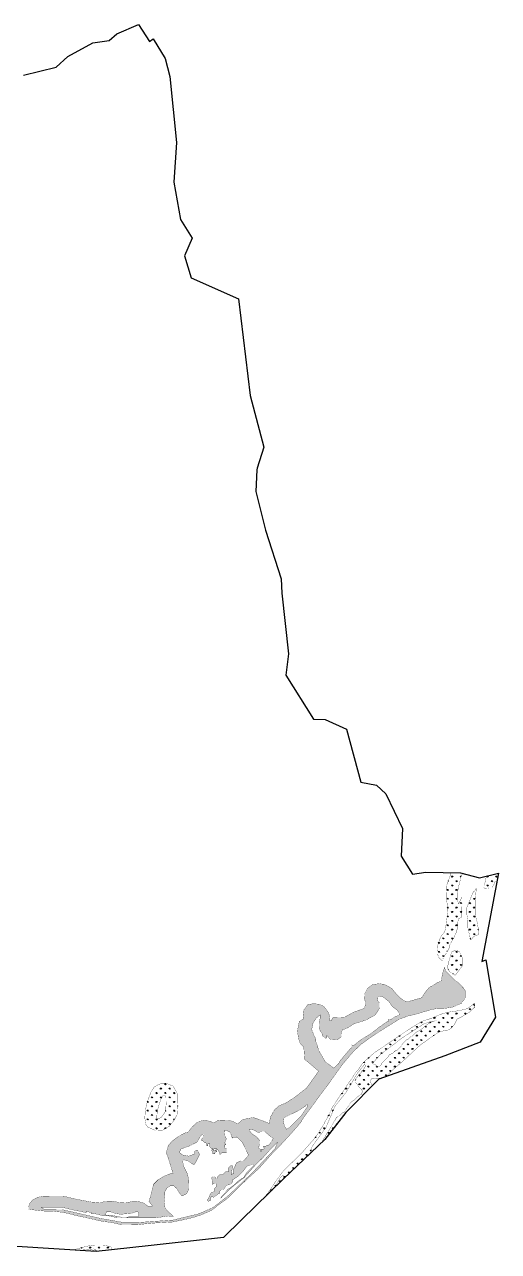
# Model space of a CAD drawing. Header units: metres. Extents: x 328606 to 333715, y 1800923 to 1805912.
# Drawn here: x 331786 to 333715, y 1800923 to 1805912 of the extents above; entities that cross this region are included whole.
import ezdxf

# ---------------------------------------------------------------- set-up
doc = ezdxf.new("R2010")
doc.units = ezdxf.units.M
doc.layers.add('MANGROOVES BUFFER ZONE', color=120, linetype='Continuous')

msp = doc.modelspace()

# ---------------------------------------------------------------- hatches: boundary and pattern name
at = {"layer": 'MANGROOVES BUFFER ZONE'}
h = msp.add_hatch(dxfattribs=at)
h.set_pattern_fill('GRASS', color=256)
h.paths.add_polyline_path([(333560.9, 1802462.8), (333522.4, 1802463.5), (333504, 1802410.7), (333501.6, 1802366.3), (333506.2, 1802336), (333508.1, 1802302.4), (333503, 1802258.8), (333496.3, 1802223.2), (333479.9, 1802203.1), (333467, 1802166), (333465.8, 1802148.1), (333466.2, 1802132.4), (333473.8, 1802115.7), (333485.7, 1802104.7), (333487.8, 1802108.8), (333487.8, 1802112.8), (333491.9, 1802116.8), (333491.9, 1802120.9), (333504.2, 1802136.9), (333504.2, 1802141), (333508.3, 1802145), (333516.5, 1802161.1), (333516.5, 1802165.1), (333516.6, 1802169.2), (333520.7, 1802177.2), (333528.8, 1802189.3), (333528.9, 1802193.3), (333533, 1802197.3), (333541.2, 1802217.5), (333545.3, 1802221.5), (333545.3, 1802225.5), (333545.3, 1802229.6), (333549.4, 1802237.6), (333549.6, 1802261.9), (333551.8, 1802276), (333565.9, 1802282.1), (333566.3, 1802326.4), (333566.5, 1802354.7), (333566.6, 1802364.1), (333552.5, 1802336.7), (333546.3, 1802358.9), (333546.5, 1802375), (333546.5, 1802379.1), (333550.7, 1802395.2), (333550.7, 1802399.3), (333559, 1802431.5), (333563.2, 1802451.7), (333567.3, 1802455.7), (333567.3, 1802459.8), (333568.2, 1802460.9)])
h = msp.add_hatch(dxfattribs=at)
h.set_pattern_fill('GRASS', color=256)
h.paths.add_polyline_path([(333714.9, 1802461.5), (333669.2, 1802450.3), (333668.3, 1802446.8), (333664.2, 1802442.8), (333660, 1802422.7), (333655.9, 1802410.6), (333655.8, 1802402.5), (333659.8, 1802398.4), (333663.8, 1802398.4), (333667.9, 1802398.3), (333671.9, 1802398.3), (333676, 1802398.3), (333676, 1802402.3), (333680, 1802402.3), (333684.1, 1802402.3), (333688.1, 1802402.2), (333700.4, 1802422.3), (333700.4, 1802426.4), (333708, 1802424.4)])
h = msp.add_hatch(dxfattribs=at)
h.set_pattern_fill('GRASS', color=256)
h.paths.add_polyline_path([(333619.8, 1802342.8), (333624.7, 1802399.8), (333619.3, 1802390.6), (333615.3, 1802386.6), (333611.2, 1802382.6), (333594.7, 1802342.3), (333586.5, 1802322.2), (333586.4, 1802310.1), (333586.2, 1802293.9), (333590.1, 1802269.6), (333589.9, 1802241.3), (333601.6, 1802188.7), (333615, 1802203.9), (333635.5, 1802212.3), (333629.5, 1802258.2), (333619.8, 1802292)])
h = msp.add_hatch(dxfattribs=at)
h.set_pattern_fill('GRASS', color=256)
h.paths.add_polyline_path([(333568.7, 1802116.2), (333564.7, 1802124.3), (333560.7, 1802132.4), (333556.7, 1802140.6), (333544.7, 1802148.7), (333540.6, 1802148.8), (333532.5, 1802144.8), (333524.4, 1802140.8), (333520.3, 1802128.7), (333516.1, 1802112.6), (333512, 1802100.5), (333511.9, 1802092.4), (333507.8, 1802084.4), (333507.8, 1802076.3), (333511.7, 1802068.2), (333515.7, 1802060), (333531.8, 1802051.8), (333538.2, 1802045.3), (333568.7, 1802084.7), (333568.5, 1802087.9)])
h = msp.add_hatch(dxfattribs=at)
h.set_pattern_fill('GRASS', color=256)
h.paths.add_polyline_path([(332863.9, 1801394.3), (332892.4, 1801426.4), (332912.8, 1801450.5), (332912.9, 1801454.5), (332998.6, 1801571), (333023.1, 1801603.2), (333031.3, 1801615.2), (333080.3, 1801683.6), (333121.1, 1801731.7), (333153.7, 1801763.8), (333198.4, 1801795.8), (333235, 1801819.8), (333279.7, 1801847.7), (333312.1, 1801867.6), (333344.6, 1801879.5), (333376.9, 1801887.3), (333417.5, 1801899.2), (333445.8, 1801907), (333466, 1801910.9), (333470.1, 1801910.9), (333478.2, 1801910.8), (333490.3, 1801910.7), (333518.6, 1801914.5), (333534.8, 1801918.4), (333551, 1801926.4), (333563.2, 1801930.3), (333567.3, 1801938.4), (333575.4, 1801946.4), (333579.5, 1801954.5), (333579.6, 1801966.6), (333579.7, 1801978.7), (333579.8, 1801982.7), (333571.8, 1801994.9), (333567.8, 1801999), (333547.7, 1802019.4), (333539.7, 1802023.5), (333519.6, 1802043.8), (333499.6, 1802064.2), (333495, 1802078.2), (333487.1, 1802051.4), (333480.8, 1802020.4), (333469.1, 1802018), (333451.6, 1802006.4), (333433.5, 1801996.5), (333422.2, 1801984), (333410.3, 1801967.5), (333403, 1801954.7), (333346.5, 1801938.5), (333331.3, 1801941.8), (333314.8, 1801954.5), (333300.4, 1801968.3), (333279.7, 1801993.1), (333251.9, 1802008.8), (333230.4, 1802011.8), (333202, 1802008.4), (333180.8, 1801991.3), (333170.7, 1801971.1), (333169.6, 1801947.9), (333175.2, 1801934.5), (333169.6, 1801911.8), (333125.8, 1801896), (333102.3, 1801883.1), (333086.4, 1801874.5), (333062.2, 1801874.9), (333041.4, 1801873.8), (333033.7, 1801861), (333026.6, 1801860.4), (333028.3, 1801879.2), (333022.5, 1801894.3), (333013.1, 1801908.7), (333002, 1801920.8), (332983, 1801928.6), (332960.8, 1801930.2), (332939.2, 1801926.6), (332922.3, 1801904.4), (332919.3, 1801878.6), (332922, 1801869.2), (332904.2, 1801857.6), (332896.7, 1801819.8), (332901.3, 1801788), (332907.6, 1801768.1), (332922.4, 1801754.4), (332924.2, 1801731.3), (332925.9, 1801703.5), (332941.6, 1801691.5), (332983.1, 1801656), (332934.6, 1801588.1), (332885.3, 1801549.7), (332849.3, 1801526.5), (332821.3, 1801515.1), (332802.6, 1801497.8), (332786.6, 1801468.7), (332782.5, 1801443.1), (332753.3, 1801455.2), (332716.9, 1801467.4), (332692.2, 1801463.3), (332672.6, 1801458.3), (332653.4, 1801440.8), (332638, 1801449.9), (332616.3, 1801457.4), (332591.6, 1801457), (332571.4, 1801455.2), (332557.2, 1801445.2), (332543.9, 1801450.9), (332523.1, 1801456.4), (332500.6, 1801452.9), (332485.6, 1801445.8), (332467.9, 1801428.5), (332452.3, 1801408.6), (332442.9, 1801406.5), (332412.3, 1801390.6), (332387.1, 1801372), (332371.8, 1801354.3), (332362.6, 1801325.7), (332370.5, 1801304.2), (332390.8, 1801239.9), (332383.3, 1801240), (332356.7, 1801230.7), (332329.8, 1801214.5), (332311, 1801195.7), (332300.5, 1801152.5), (332292.5, 1801125.9), (332307.1, 1801108.1), (332303.8, 1801105.1), (332290, 1801105.9), (332271.8, 1801119.3), (332247.6, 1801126.5), (332224.7, 1801125.5), (332197.3, 1801121), (332170, 1801122.6), (332143, 1801127), (332115.4, 1801126.7), (332093.9, 1801121), (332056.1, 1801124.1), (331996, 1801135.4), (331943.1, 1801148.1), (331903.5, 1801148.4), (331862.2, 1801147.6), (331838.8, 1801143), (331819.3, 1801131.8), (331808.1, 1801119.6), (331803.3, 1801106.9), (331802.9, 1801094.4), (331827, 1801091.2), (331867.4, 1801086.9), (331871.4, 1801086.8), (331899.7, 1801086.6), (331936, 1801082.3), (331960.3, 1801078.1), (331992.5, 1801069.7), (332049, 1801057.2), (332105.5, 1801044.6), (332141.8, 1801040.3), (332178.1, 1801031.9), (332210.4, 1801031.6), (332234.7, 1801031.4), (332246.8, 1801031.3), (332279.2, 1801035.1), (332323.6, 1801038.8), (332388.3, 1801042.4), (332445, 1801054), (332477.4, 1801061.9), (332485.5, 1801065.8), (332501.7, 1801069.8), (332546.3, 1801089.6), (332558.5, 1801097.6), (332562.5, 1801101.6), (332582.9, 1801117.6), (332595.1, 1801125.6), (332615.4, 1801141.6), (332656.1, 1801181.7), (332688.7, 1801213.8), (332741.6, 1801261.9), (332798.7, 1801326.1), (332823.1, 1801350.1)])
h.paths.add_polyline_path([(332708.9, 1801403.8), (332702.6, 1801413.3), (332701.8, 1801420.8), (332706.5, 1801419.8), (332722.6, 1801415.6), (332734.7, 1801407.4), (332742.8, 1801407.4), (332750.9, 1801411.3), (332754.9, 1801411.3), (332759, 1801411.3), (332763, 1801411.2), (332791.1, 1801386.8), (332795.1, 1801386.7), (332795.1, 1801382.7), (332799.4, 1801382.7), (332791.4, 1801370.6), (332791, 1801370.6), (332789.4, 1801367.4), (332784.8, 1801360.5), (332782.8, 1801358.5), (332778.7, 1801354.5), (332774.7, 1801354.6), (332766.6, 1801350.6), (332762.5, 1801350.6), (332758.5, 1801350.6), (332758.5, 1801346.6), (332762.5, 1801342.5), (332758.4, 1801338.5), (332754.3, 1801338.6), (332750.3, 1801338.6), (332750.3, 1801334.5), (332750.2, 1801330.5), (332746.2, 1801330.5), (332746.2, 1801334.6), (332746.3, 1801338.6), (332738.4, 1801343.9), (332743.2, 1801359.6), (332742.8, 1801375.4), (332730.1, 1801388.5)], flags=16)
h.paths.add_polyline_path([(332681.5, 1801348.2), (332697.6, 1801314.9), (332686.9, 1801300.2), (332685.3, 1801298.7), (332681.3, 1801294.7), (332677.2, 1801290.7), (332673.1, 1801290.7), (332669.1, 1801290.7), (332665.1, 1801290.8), (332657, 1801286.8), (332648.8, 1801282.8), (332644.7, 1801274.7), (332640.6, 1801262.7), (332636.5, 1801258.6), (332636.4, 1801242.5), (332636.4, 1801238.4), (332632.3, 1801238.5), (332628.3, 1801234.5), (332628.3, 1801238.5), (332628.3, 1801246.6), (332632.5, 1801262.7), (332632.5, 1801266.8), (332632.6, 1801270.8), (332628.5, 1801270.8), (332624.5, 1801270.9), (332620.4, 1801266.9), (332616.4, 1801262.8), (332616.3, 1801258.8), (332616.3, 1801254.8), (332616.2, 1801246.7), (332612.2, 1801246.7), (332608.1, 1801246.7), (332604.1, 1801246.8), (332600, 1801242.8), (332596, 1801238.8), (332591.9, 1801234.7), (332583.8, 1801234.8), (332579.8, 1801234.8), (332575.7, 1801230.8), (332571.6, 1801226.8), (332571.6, 1801222.8), (332567.5, 1801218.8), (332563.5, 1801218.8), (332563.5, 1801222.8), (332559.5, 1801226.9), (332555.5, 1801227), (332551.4, 1801227), (332547.3, 1801223), (332547.3, 1801218.9), (332551.3, 1801210.8), (332551.2, 1801202.7), (332551.2, 1801198.7), (332551.2, 1801194.7), (332555.2, 1801198.7), (332559.3, 1801198.6), (332563.3, 1801198.6), (332567.4, 1801198.6), (332567.3, 1801194.5), (332567.3, 1801186.4), (332563.2, 1801182.4), (332559.1, 1801178.4), (332559.1, 1801174.4), (332559, 1801166.3), (332546.9, 1801162.4), (332542.8, 1801158.3), (332534.6, 1801138.2), (332530.5, 1801134.2), (332530.4, 1801130.2), (332534.5, 1801126.1), (332538.5, 1801130.1), (332542.6, 1801130.1), (332542.6, 1801138.1), (332546.7, 1801146.2), (332550.8, 1801146.2), (332554.8, 1801142.1), (332558.9, 1801146.1), (332567, 1801150.1), (332571, 1801154.1), (332575.1, 1801158.1), (332579.2, 1801158.1), (332579.2, 1801166.1), (332583.3, 1801170.2), (332587.4, 1801174.2), (332595.4, 1801174.1), (332599.5, 1801178.1), (332603.6, 1801186.2), (332607.7, 1801190.2), (332615.8, 1801194.1), (332619.9, 1801194.1), (332628, 1801198.1), (332632.1, 1801206.1), (332632.1, 1801214.2), (332640.2, 1801218.2), (332644.3, 1801222.2), (332652.4, 1801226.2), (332660.6, 1801234.2), (332664.7, 1801238.2), (332676.9, 1801250.2), (332685, 1801262.3), (332693.2, 1801270.3), (332705.3, 1801274.3), (332709.4, 1801274.2), (332716.1, 1801277.5), (332718.9, 1801271.6), (332713.4, 1801266.1), (332701.1, 1801254.1), (332693, 1801246.1), (332688.9, 1801242.1), (332684.8, 1801234), (332676.6, 1801222), (332668.5, 1801218), (332652.3, 1801206), (332640.1, 1801194), (332623.8, 1801182), (332611.6, 1801174), (332603.4, 1801161.9), (332591.2, 1801149.9), (332583.8, 1801139), (332600.8, 1801155.3), (332630.2, 1801183.7), (332670.5, 1801215.9), (332672.6, 1801217.9), (332680.7, 1801221.9), (332684.8, 1801230), (332688.9, 1801234), (332692.9, 1801238), (332725.6, 1801274.1), (332758.1, 1801306.2), (332786.7, 1801338.3), (332798.9, 1801350.3), (332803, 1801354.3), (332815.2, 1801366.4), (332806.8, 1801342.1), (332710.2, 1801240), (332677.6, 1801208.8), (332616.7, 1801150.9), (332553.8, 1801101.7), (332494.6, 1801075.8), (332389.9, 1801050.5), (332251.8, 1801040.9), (332187.6, 1801040.9), (332093.7, 1801057.6), (331998.3, 1801079.7), (331939.9, 1801092.6), (331866.1, 1801093.4), (331854, 1801103.2), (331920, 1801102.6), (331940.2, 1801102.5), (331972.5, 1801094.1), (332033, 1801081.5), (332037.1, 1801081.5), (332037.1, 1801085.8), (332057.3, 1801081), (332057.2, 1801077.3), (332069.4, 1801077.2), (332085.5, 1801073), (332101.6, 1801068.9), (332121.8, 1801068.7), (332142, 1801064.5), (332162.2, 1801060.3), (332186.4, 1801060.1), (332190.4, 1801060.1), (332170.3, 1801064.3), (332146.1, 1801068.5), (332129.9, 1801068.6), (332113.6, 1801072), (332120.5, 1801084.3), (332137.8, 1801083.5), (332157.6, 1801077.1), (332176.1, 1801073.8), (332222, 1801078), (332245.2, 1801085.9), (332247.2, 1801083.9), (332251.2, 1801079.8), (332251.2, 1801075.8), (332251.2, 1801071.7), (332251.1, 1801067.7), (332247.1, 1801063.7), (332243, 1801063.7), (332239, 1801063.7), (332214.7, 1801063.9), (332190.4, 1801060.1), (332198.5, 1801060), (332222.8, 1801059.8), (332251.1, 1801059.6), (332267.2, 1801059.5), (332287.4, 1801059.3), (332315.7, 1801059.1), (332344, 1801062.9), (332368.3, 1801066.8), (332391.3, 1801066.6), (332370.7, 1801084.7), (332358.4, 1801098.7), (332354.2, 1801127.4), (332357.1, 1801154), (332357.1, 1801165.4), (332367.3, 1801182.7), (332379.1, 1801189.5), (332394.3, 1801189.5), (332406.2, 1801178), (332413.8, 1801164.5), (332422.6, 1801153.1), (332427.3, 1801148.5), (332446.7, 1801158.2), (332455.6, 1801178.5), (332455.2, 1801208.5), (332449.3, 1801238), (332435.7, 1801265), (332428.1, 1801292.1), (332434.6, 1801295.5), (332450.3, 1801291.3), (332467.7, 1801279.9), (332475.8, 1801275.6), (332483, 1801285.8), (332491, 1801302.3), (332498.6, 1801317.1), (332489.7, 1801335.4), (332479.6, 1801331.1), (332479.6, 1801319.7), (332454.6, 1801310.4), (332430.4, 1801315), (332416, 1801325.6), (332422.8, 1801339.6), (332459.7, 1801352.7), (332487.2, 1801366.7), (332502, 1801391.7), (332510.9, 1801400.2), (332516.4, 1801400.4), (332516.4, 1801397), (332512.3, 1801393), (332512.3, 1801384.9), (332508.2, 1801380.9), (332508.1, 1801372.8), (332512.2, 1801372.8), (332516.2, 1801368.7), (332520.2, 1801364.6), (332524.2, 1801364.6), (332528.2, 1801360.5), (332528.2, 1801356.5), (332528.2, 1801352.5), (332532.2, 1801352.4), (332532.2, 1801356.5), (332532.3, 1801360.5), (332536.3, 1801360.5), (332540.3, 1801360.4), (332540.3, 1801352.4), (332540.2, 1801348.3), (332548.3, 1801340.2), (332552.3, 1801340.1), (332552.3, 1801336.1), (332548.2, 1801336.1), (332548.2, 1801332.1), (332552.2, 1801328), (332552.2, 1801324), (332552.1, 1801319.9), (332556.2, 1801319.9), (332560.2, 1801319.9), (332560.3, 1801323.9), (332564.3, 1801327.9), (332568.4, 1801327.9), (332568.4, 1801331.9), (332564.4, 1801336), (332564.4, 1801332), (332560.3, 1801332), (332556.3, 1801332), (332556.3, 1801340.1), (332560.4, 1801340.1), (332564.4, 1801340), (332568.5, 1801340), (332568.4, 1801336), (332572.5, 1801335.9), (332576.5, 1801331.9), (332580.4, 1801319.7), (332580.4, 1801315.7), (332584.5, 1801319.7), (332588.5, 1801323.7), (332592.6, 1801323.7), (332600.7, 1801323.6), (332608.8, 1801323.5), (332608.8, 1801327.6), (332608.8, 1801335.7), (332608.9, 1801339.7), (332604.8, 1801339.7), (332600.8, 1801343.8), (332600.9, 1801351.9), (332600.9, 1801355.9), (332605, 1801355.9), (332605, 1801359.9), (332601, 1801364), (332607.5, 1801381.4), (332600, 1801397.1), (332601.4, 1801416.5), (332609.5, 1801416.5), (332613.5, 1801412.4), (332621.5, 1801408.3), (332625.5, 1801400.2), (332629.5, 1801396.1), (332629.5, 1801392.1), (332629.5, 1801388), (332633.5, 1801384), (332633.5, 1801388), (332637.5, 1801388), (332641.6, 1801387.9), (332645.6, 1801387.9), (332649.7, 1801387.9), (332649.7, 1801389.9), (332672.7, 1801365.8)], flags=16)
h.paths.add_polyline_path([(332844.3, 1801431.6), (332839.8, 1801450.2), (332842.5, 1801466.6), (332860.3, 1801475.7), (332898.1, 1801494), (332930.4, 1801514.4), (332934.6, 1801522.1), (332937.6, 1801519), (332937.6, 1801514.9), (332937.6, 1801510.9), (332925.3, 1801494.8), (332913, 1801474.7), (332900.8, 1801462.7), (332876.4, 1801438.6), (332864.1, 1801426.6), (332856, 1801422.6), (332852.8, 1801419.5)], flags=16)
h.paths.add_polyline_path([(333010.2, 1801694), (332983.6, 1801740.2), (332978.2, 1801757.1), (332979.9, 1801757.1), (332974.8, 1801767.4), (332972, 1801776.3), (332972, 1801785.5), (332968.1, 1801793.6), (332965.7, 1801795.9), (332961.6, 1801808.8), (332954.8, 1801825.2), (332959.8, 1801849.9), (332973.1, 1801871.4), (332989, 1801884.8), (332989, 1801882.3), (332988.9, 1801870.2), (332984.7, 1801850), (332984.6, 1801846), (332984.6, 1801837.9), (332988.5, 1801821.7), (332996.5, 1801809.5), (333000.4, 1801797.4), (333008.5, 1801793.3), (333012.5, 1801789.2), (333016.6, 1801793.2), (333016.6, 1801797.2), (333016.6, 1801801.3), (333029.4, 1801786), (333059.1, 1801783.7), (333075.6, 1801796), (333075.1, 1801811.1), (333079.7, 1801823.5), (333096.6, 1801829.4), (333128.2, 1801849.1), (333177.2, 1801864.2), (333213.9, 1801885.3), (333230.3, 1801910.5), (333229.9, 1801933.8), (333222.5, 1801944.3), (333225.3, 1801960.3), (333241.3, 1801960.8), (333268.5, 1801939.6), (333276.2, 1801928.6), (333284, 1801917.6), (333302.6, 1801904.5), (333309.9, 1801894), (333310.7, 1801884.7), (333308.2, 1801883.8), (333292, 1801875.9), (333279.8, 1801867.9), (333275.8, 1801867.9), (333271.7, 1801868), (333267.7, 1801868), (333267.7, 1801864), (333267.6, 1801859.9), (333259.5, 1801855.9), (333231.1, 1801836), (333194.5, 1801808), (333162, 1801788), (333149.8, 1801780), (333125.4, 1801760), (333121.4, 1801760), (333117.4, 1801764.1), (333117.3, 1801760.1), (333117.3, 1801756), (333117.3, 1801752), (333109.1, 1801744), (333068.3, 1801695.8), (333069.4, 1801694.7), (333064.2, 1801685.4), (333064.2, 1801687.7), (333044.9, 1801668.7)], flags=16)
h = msp.add_hatch(dxfattribs=at)
h.set_pattern_fill('GRASS', color=256)
h.paths.add_polyline_path([(333280.2, 1801657.7), (333327, 1801697.8), (333396.2, 1801761.9), (333432.7, 1801787.9), (333472.5, 1801815.2), (333497.7, 1801821.7), (333506.8, 1801821.7), (333519.5, 1801828.4), (333535.6, 1801845.5), (333546.6, 1801867.8), (333566.8, 1801877.8), (333599.3, 1801897.7), (333619.3, 1801917.5), (333617.4, 1801932.7), (333599.4, 1801917.9), (333587.3, 1801909.9), (333571.1, 1801906), (333554.9, 1801902.1), (333526.6, 1801898.3), (333502.3, 1801894.4), (333478, 1801886.6), (333441.5, 1801870.7), (333405, 1801858.8), (333364.4, 1801834.9), (333327.9, 1801810.9), (333275, 1801775), (333210, 1801731), (333173.4, 1801699), (333161.2, 1801687), (333144.8, 1801662.8), (333136.7, 1801654.8), (333128.5, 1801642.8), (333116.2, 1801622.7), (333104, 1801606.6), (333083.5, 1801574.4), (333075.4, 1801562.4), (333071.3, 1801558.3), (333034.5, 1801502), (333034.4, 1801498), (333018, 1801465.8), (333005.7, 1801445.7), (333005.7, 1801441.7), (332968.9, 1801385.4), (332944.4, 1801357.3), (332915.9, 1801325.2), (332858.9, 1801269), (332838.5, 1801249), (332826.3, 1801232.9), (332818.1, 1801220.8), (332814, 1801216.8), (332785.4, 1801172.6), (332763.9, 1801143.3), (332840.7, 1801218.1), (332949.9, 1801321.6), (332949, 1801322), (332957.2, 1801350.8), (333012.7, 1801426.8), (333049.4, 1801512.9), (333093.8, 1801568.8), (333140.7, 1801647.8), (333169.9, 1801683.6), (333175.3, 1801677.9), (333165, 1801662.7), (333156.9, 1801654.7), (333156.9, 1801650.6), (333148.7, 1801642.6), (333132.4, 1801622.5), (333132.4, 1801618.5), (333132.3, 1801614.4), (333132.3, 1801610.4), (333136.3, 1801606.3), (333140.3, 1801602.3), (333144.3, 1801594.1), (333148.3, 1801590.1), (333160.3, 1801577.8), (333160.3, 1801573.8), (333160.3, 1801569.8), (333156.2, 1801561.7), (333144, 1801553.7), (333135.8, 1801545.7), (333127.7, 1801537.7), (333119.6, 1801533.7), (333115.5, 1801529.7), (333111.4, 1801525.7), (333107.3, 1801517.6), (333095.1, 1801501.6), (333091, 1801493.5), (333086.9, 1801489.5), (333078.8, 1801485.5), (333074.7, 1801481.5), (333070.6, 1801477.5), (333066.6, 1801473.5), (333062.5, 1801473.5), (333054.4, 1801465.5), (333050.3, 1801457.5), (333042.1, 1801445.4), (333033.9, 1801429.3), (333013.4, 1801397.1), (333009.3, 1801389.1), (333001.2, 1801377), (332997, 1801369), (332997, 1801366.3), (333008.9, 1801377.5), (333093.3, 1801488.1), (333201.6, 1801596.3), (333192.9, 1801614), (333199.1, 1801628.1), (333221.3, 1801625.9), (333249.1, 1801630.5), (333257.5, 1801633.5)])
h.paths.add_polyline_path([(333225.8, 1801674.3), (333217.7, 1801678.4), (333213.7, 1801682.5), (333201.6, 1801686.6), (333205.7, 1801690.7), (333204.6, 1801690.7), (333235, 1801724.1), (333323.3, 1801791.3), (333413.6, 1801849.9), (333454.2, 1801860), (333437.3, 1801854.5), (333400.7, 1801826.5), (333380.4, 1801814.6), (333372.3, 1801806.6), (333368.2, 1801802.5), (333364.1, 1801798.5), (333356, 1801794.6), (333351.9, 1801790.5), (333347.9, 1801786.5), (333343.8, 1801786.6), (333339.8, 1801782.6), (333331.6, 1801774.5), (333323.5, 1801766.5), (333319.4, 1801758.5), (333315.3, 1801754.5), (333303.1, 1801742.4), (333299, 1801738.4), (333295, 1801738.5), (333290.9, 1801734.4), (333286.8, 1801730.4), (333278.7, 1801726.5), (333270.6, 1801722.5), (333266.5, 1801714.4), (333262.4, 1801710.4), (333254.3, 1801702.4), (333238, 1801686.4), (333237.9, 1801682.3), (333229.8, 1801674.3)], flags=16)
h = msp.add_hatch(dxfattribs=at)
h.set_pattern_fill('GRASS', color=256)
h.paths.add_polyline_path([(332408.4, 1801481.8), (332410.6, 1801519.8), (332410.2, 1801558.8), (332401.2, 1801578), (332390, 1801595.5), (332360.4, 1801607.6), (332346.1, 1801607.1), (332326.4, 1801599.1), (332313.8, 1801591), (332300.8, 1801571.8), (332284.7, 1801527), (332277.5, 1801493.9), (332275.7, 1801464.3), (332279.8, 1801439.7), (332288.7, 1801428), (332317.9, 1801415.5), (332346.5, 1801414.6), (332376.1, 1801432.5), (332396.3, 1801458.9)])
h.paths.add_polyline_path([(332343.2, 1801469.2), (332333.7, 1801463.5), (332328.6, 1801463.6), (332324.7, 1801465.3), (332324.4, 1801466.8), (332325.7, 1801487.2), (332331.4, 1801513.6), (332344.4, 1801549.7), (332348.4, 1801555.7), (332348.8, 1801555.9), (332353.8, 1801558), (332357.5, 1801556.5), (332358.7, 1801554.6), (332361.8, 1801547.8), (332362.2, 1801521), (332360.6, 1801495.1), (332355.3, 1801485.1)], flags=16)
h = msp.add_hatch(dxfattribs=at)
h.set_pattern_fill('GRASS', color=256)
h.paths.add_polyline_path([(332077.5, 1800922.7), (332140.5, 1800929.6), (332140.9, 1800931.1), (332137, 1800943.3), (332104.7, 1800947.6), (332072.4, 1800947.8), (332064.3, 1800947.9), (332040, 1800944.1), (331995.5, 1800932.3), (331978.3, 1800929)])
h.paths.add_polyline_path([(332011, 1800926.9), (332051.5, 1800924.4), (332072.2, 1800927.6), (332078.3, 1800928.3), (332067.6, 1800933.1), (332014.2, 1800927.9)])

# ---------------------------------------------------------------- linework, layer by layer
at = {"color": 3}
msp.add_lwpolyline([(331782.4, 1805706.2), (331915.6, 1805739.1), (331963, 1805782.2), (332063.5, 1805838.5), (332131.1, 1805848), (332161.9, 1805874.1), (332249.8, 1805912.5), (332294.2, 1805843.4), (332310, 1805854.8), (332358.2, 1805774.7), (332377.8, 1805700.7), (332405.2, 1805432.4), (332393.8, 1805271.4), (332420.9, 1805120), (332468.9, 1805044.1), (332437.5, 1804971.2), (332464.5, 1804882.2), (332657, 1804797.4), (332703.8, 1804404.1), (332759.4, 1804193.6), (332733.3, 1804108.2), (332731.1, 1804101.1), (332727, 1804012.9), (332766.4, 1803855.8), (332830.4, 1803657.9), (332833.5, 1803600.1), (332860.2, 1803352.9), (332850.1, 1803267), (332962.4, 1803087.9), (333009.4, 1803086.1), (333096, 1803046.4), (333154.5, 1802831.2), (333218.1, 1802818.8), (333256.8, 1802784.4), (333324, 1802643.3), (333318.8, 1802530.2), (333365.7, 1802456.9), (333419.1, 1802465.3), (333560.9, 1802462.8), (333638.3, 1802442.7), (333714.9, 1802461.5), (333647.7, 1802101.5), (333663.9, 1802108.2), (333702.7, 1801875.7), (333640.8, 1801773.7), (333496.6, 1801718.3), (333228.6, 1801623.3), (333093.3, 1801488.1), (333008.9, 1801377.5), (332840.7, 1801218.1), (332669.3, 1801051.2), (332596.2, 1800979.1), (332289.8, 1800945.8), (332077.5, 1800922.7), (331408.6, 1800965.1)], dxfattribs=at)
at = {"layer": 'MANGROOVES BUFFER ZONE', "const_width": 1}
for points in [[(333522.4, 1802463.5), (333504, 1802410.7), (333501.6, 1802366.3), (333506.2, 1802336), (333508.1, 1802302.4), (333503, 1802258.8), (333496.3, 1802223.2), (333479.9, 1802203.1), (333467, 1802166), (333465.8, 1802148.1), (333466.2, 1802132.4), (333473.8, 1802115.7), (333485.7, 1802104.7), (333487.8, 1802108.8), (333487.8, 1802112.8), (333491.9, 1802116.8), (333491.9, 1802120.9), (333504.2, 1802136.9), (333504.2, 1802141), (333508.3, 1802145), (333516.5, 1802161.1), (333516.5, 1802165.1), (333516.6, 1802169.2), (333520.7, 1802177.2), (333528.8, 1802189.3), (333528.9, 1802193.3), (333533, 1802197.3), (333541.2, 1802217.5), (333545.3, 1802221.5), (333545.3, 1802225.5), (333545.3, 1802229.6), (333549.4, 1802237.6), (333549.6, 1802261.9), (333551.8, 1802276), (333565.9, 1802282.1), (333566.3, 1802326.4), (333566.5, 1802354.7), (333566.6, 1802364.1), (333552.5, 1802336.7), (333546.3, 1802358.9), (333546.5, 1802375), (333546.5, 1802379.1), (333550.7, 1802395.2), (333550.7, 1802399.3), (333559, 1802431.5), (333563.2, 1802451.7), (333567.3, 1802455.7), (333567.3, 1802459.8), (333568.2, 1802460.9)], [(333669.2, 1802450.3), (333668.3, 1802446.8), (333664.2, 1802442.8), (333660, 1802422.7), (333655.9, 1802410.6), (333655.8, 1802402.5), (333659.8, 1802398.4), (333663.8, 1802398.4), (333667.9, 1802398.3), (333671.9, 1802398.3), (333676, 1802398.3), (333676, 1802402.3), (333680, 1802402.3), (333684.1, 1802402.3), (333688.1, 1802402.2), (333700.4, 1802422.3), (333700.4, 1802426.4), (333708, 1802424.4)], [(333257.5, 1801633.5), (333280.2, 1801657.7), (333327, 1801697.8), (333396.2, 1801761.9), (333432.7, 1801787.9), (333472.5, 1801815.2), (333497.7, 1801821.7), (333506.8, 1801821.7), (333519.5, 1801828.4), (333535.6, 1801845.5), (333546.6, 1801867.8), (333566.8, 1801877.8), (333599.3, 1801897.7), (333619.3, 1801917.5), (333617.4, 1801932.7), (333599.4, 1801917.9), (333587.3, 1801909.9), (333571.1, 1801906), (333554.9, 1801902.1), (333526.6, 1801898.3), (333502.3, 1801894.4), (333478, 1801886.6), (333441.5, 1801870.7), (333405, 1801858.8), (333364.4, 1801834.9), (333327.9, 1801810.9), (333275, 1801775), (333210, 1801731), (333173.4, 1801699), (333161.2, 1801687), (333144.8, 1801662.8), (333136.7, 1801654.8), (333128.5, 1801642.8), (333116.2, 1801622.7), (333104, 1801606.6), (333083.5, 1801574.4), (333075.4, 1801562.4), (333071.3, 1801558.3), (333034.5, 1801502), (333034.4, 1801498), (333018, 1801465.8), (333005.7, 1801445.7), (333005.7, 1801441.7), (332968.9, 1801385.4), (332944.4, 1801357.3), (332915.9, 1801325.2), (332858.9, 1801269), (332838.5, 1801249), (332826.3, 1801232.9), (332818.1, 1801220.8), (332814, 1801216.8), (332785.4, 1801172.6), (332763.9, 1801143.3)], [(332949.9, 1801321.6), (332949, 1801322), (332957.2, 1801350.8), (333012.7, 1801426.8), (333049.4, 1801512.9), (333093.8, 1801568.8), (333140.7, 1801647.8), (333169.9, 1801683.6), (333175.3, 1801677.9), (333165, 1801662.7), (333156.9, 1801654.7), (333156.9, 1801650.6), (333148.7, 1801642.6), (333132.4, 1801622.5), (333132.4, 1801618.5), (333132.3, 1801614.4), (333132.3, 1801610.4), (333136.3, 1801606.3), (333140.3, 1801602.3), (333144.3, 1801594.1), (333148.3, 1801590.1), (333160.3, 1801577.8), (333160.3, 1801573.8), (333160.3, 1801569.8), (333156.2, 1801561.7), (333144, 1801553.7), (333135.8, 1801545.7), (333127.7, 1801537.7), (333119.6, 1801533.7), (333115.5, 1801529.7), (333111.4, 1801525.7), (333107.3, 1801517.6), (333095.1, 1801501.6), (333091, 1801493.5), (333086.9, 1801489.5), (333078.8, 1801485.5), (333074.7, 1801481.5), (333070.6, 1801477.5), (333066.6, 1801473.5), (333062.5, 1801473.5), (333054.4, 1801465.5), (333050.3, 1801457.5), (333042.1, 1801445.4), (333033.9, 1801429.3), (333013.4, 1801397.1), (333009.3, 1801389.1), (333001.2, 1801377), (332997, 1801369), (332997, 1801366.3)], [(333201.6, 1801596.3), (333192.9, 1801614), (333199.1, 1801628.1), (333221.3, 1801625.9), (333249.1, 1801630.5)], [(332802.3, 1801180.7), (332827.5, 1801223.6), (332836.9, 1801231.8), (332843.5, 1801227.7), (332845.3, 1801222.5)], [(332140.5, 1800929.6), (332140.9, 1800931.1), (332137, 1800943.3), (332104.7, 1800947.6), (332072.4, 1800947.8), (332064.3, 1800947.9), (332040, 1800944.1), (331995.5, 1800932.3), (331978.3, 1800929)], [(332011, 1800926.9), (332014.2, 1800927.9), (332067.6, 1800933.1), (332078.3, 1800928.3), (332072.2, 1800927.6), (332047.9, 1800923.8)]]:
    msp.add_lwpolyline(points, dxfattribs=at)
for points in [[(333619.8, 1802342.8), (333624.7, 1802399.8), (333619.3, 1802390.6), (333615.3, 1802386.6), (333611.2, 1802382.6), (333594.7, 1802342.3), (333586.5, 1802322.2), (333586.4, 1802310.1), (333586.2, 1802293.9), (333590.1, 1802269.6), (333589.9, 1802241.3), (333601.6, 1802188.7), (333615, 1802203.9), (333635.5, 1802212.3), (333629.5, 1802258.2), (333619.8, 1802292), (333619.8, 1802342.8)], [(333568.7, 1802116.2), (333564.7, 1802124.3), (333560.7, 1802132.4), (333556.7, 1802140.6), (333544.7, 1802148.7), (333540.6, 1802148.8), (333532.5, 1802144.8), (333524.4, 1802140.8), (333520.3, 1802128.7), (333516.1, 1802112.6), (333512, 1802100.5), (333511.9, 1802092.4), (333507.8, 1802084.4), (333507.8, 1802076.3), (333511.7, 1802068.2), (333515.7, 1802060), (333531.8, 1802051.8), (333538.2, 1802045.3), (333568.7, 1802084.7), (333568.5, 1802087.9), (333568.7, 1802116.2)], [(332863.9, 1801394.3), (332892.4, 1801426.4), (332912.8, 1801450.5), (332912.9, 1801454.5), (332998.6, 1801571), (333023.1, 1801603.2), (333031.3, 1801615.2), (333080.3, 1801683.6), (333121.1, 1801731.7), (333153.7, 1801763.8), (333198.4, 1801795.8), (333235, 1801819.8), (333279.7, 1801847.7), (333312.1, 1801867.6), (333344.6, 1801879.5), (333376.9, 1801887.3), (333417.5, 1801899.2), (333445.8, 1801907), (333466, 1801910.9), (333470.1, 1801910.9), (333478.2, 1801910.8), (333490.3, 1801910.7), (333518.6, 1801914.5), (333534.8, 1801918.4), (333551, 1801926.4), (333563.2, 1801930.3), (333567.3, 1801938.4), (333575.4, 1801946.4), (333579.5, 1801954.5), (333579.6, 1801966.6), (333579.7, 1801978.7), (333579.8, 1801982.7), (333571.8, 1801994.9), (333567.8, 1801999), (333547.7, 1802019.4), (333539.7, 1802023.5), (333519.6, 1802043.8), (333499.6, 1802064.2), (333495, 1802078.2), (333487.1, 1802051.4), (333480.8, 1802020.4), (333469.1, 1802018), (333451.6, 1802006.4), (333433.5, 1801996.5), (333422.2, 1801984), (333410.3, 1801967.5), (333403, 1801954.7), (333346.5, 1801938.5), (333331.3, 1801941.8), (333314.8, 1801954.5), (333300.4, 1801968.3), (333279.7, 1801993.1), (333251.9, 1802008.8), (333230.4, 1802011.8), (333202, 1802008.4), (333180.8, 1801991.3), (333170.7, 1801971.1), (333169.6, 1801947.9), (333175.2, 1801934.5), (333169.6, 1801911.8), (333125.8, 1801896), (333102.3, 1801883.1), (333086.4, 1801874.5), (333062.2, 1801874.9), (333041.4, 1801873.8), (333033.7, 1801861), (333026.6, 1801860.4), (333028.3, 1801879.2), (333022.5, 1801894.3), (333013.1, 1801908.7), (333002, 1801920.8), (332983, 1801928.6), (332960.8, 1801930.2), (332939.2, 1801926.6), (332922.3, 1801904.4), (332919.3, 1801878.6), (332922, 1801869.2), (332904.2, 1801857.6), (332896.7, 1801819.8), (332901.3, 1801788), (332907.6, 1801768.1), (332922.4, 1801754.4), (332924.2, 1801731.3), (332925.9, 1801703.5), (332941.6, 1801691.5), (332983.1, 1801656), (332934.6, 1801588.1), (332885.3, 1801549.7), (332849.3, 1801526.5), (332821.3, 1801515.1), (332802.6, 1801497.8), (332786.6, 1801468.7), (332782.5, 1801443.1), (332753.3, 1801455.2), (332716.9, 1801467.4), (332692.2, 1801463.3), (332672.6, 1801458.3), (332653.4, 1801440.8), (332638, 1801449.9), (332616.3, 1801457.4), (332591.6, 1801457), (332571.4, 1801455.2), (332557.2, 1801445.2), (332543.9, 1801450.9), (332523.1, 1801456.4), (332500.6, 1801452.9), (332485.6, 1801445.8), (332467.9, 1801428.5), (332452.3, 1801408.6), (332442.9, 1801406.5), (332412.3, 1801390.6), (332387.1, 1801372), (332371.8, 1801354.3), (332362.6, 1801325.7), (332370.5, 1801304.2), (332390.8, 1801239.9), (332383.3, 1801240), (332356.7, 1801230.7), (332329.8, 1801214.5), (332311, 1801195.7), (332300.5, 1801152.5), (332292.5, 1801125.9), (332307.1, 1801108.1), (332303.8, 1801105.1), (332290, 1801105.9), (332271.8, 1801119.3), (332247.6, 1801126.5), (332224.7, 1801125.5), (332197.3, 1801121), (332170, 1801122.6), (332143, 1801127), (332115.4, 1801126.7), (332093.9, 1801121), (332056.1, 1801124.1), (331996, 1801135.4), (331943.1, 1801148.1), (331903.5, 1801148.4), (331862.2, 1801147.6), (331838.8, 1801143), (331819.3, 1801131.8), (331808.1, 1801119.6), (331803.3, 1801106.9), (331802.9, 1801094.4), (331827, 1801091.2), (331867.4, 1801086.9), (331871.4, 1801086.8), (331899.7, 1801086.6), (331936, 1801082.3), (331960.3, 1801078.1), (331992.5, 1801069.7), (332049, 1801057.2), (332105.5, 1801044.6), (332141.8, 1801040.3), (332178.1, 1801031.9), (332210.4, 1801031.6), (332234.7, 1801031.4), (332246.8, 1801031.3), (332279.2, 1801035.1), (332323.6, 1801038.8), (332388.3, 1801042.4), (332445, 1801054), (332477.4, 1801061.9), (332485.5, 1801065.8), (332501.7, 1801069.8), (332546.3, 1801089.6), (332558.5, 1801097.6), (332562.5, 1801101.6), (332582.9, 1801117.6), (332595.1, 1801125.6), (332615.4, 1801141.6), (332656.1, 1801181.7), (332688.7, 1801213.8), (332741.6, 1801261.9), (332798.7, 1801326.1), (332823.1, 1801350.1), (332863.9, 1801394.3)], [(333010.2, 1801694), (332983.6, 1801740.2), (332978.2, 1801757.1), (332979.9, 1801757.1), (332974.8, 1801767.4), (332972, 1801776.3), (332972, 1801785.5), (332968.1, 1801793.6), (332965.7, 1801795.9), (332961.6, 1801808.8), (332954.8, 1801825.2), (332959.8, 1801849.9), (332973.1, 1801871.4), (332989, 1801884.8), (332989, 1801882.3), (332988.9, 1801870.2), (332984.7, 1801850), (332984.6, 1801846), (332984.6, 1801837.9), (332988.5, 1801821.7), (332996.5, 1801809.5), (333000.4, 1801797.4), (333008.5, 1801793.3), (333012.5, 1801789.2), (333016.6, 1801793.2), (333016.6, 1801797.2), (333016.6, 1801801.3), (333029.4, 1801786), (333059.1, 1801783.7), (333075.6, 1801796), (333075.1, 1801811.1), (333079.7, 1801823.5), (333096.6, 1801829.4), (333128.2, 1801849.1), (333177.2, 1801864.2), (333213.9, 1801885.3), (333230.3, 1801910.5), (333229.9, 1801933.8), (333222.5, 1801944.3), (333225.3, 1801960.3), (333241.3, 1801960.8), (333268.5, 1801939.6), (333276.2, 1801928.6), (333284, 1801917.6), (333302.6, 1801904.5), (333309.9, 1801894), (333310.7, 1801884.7), (333308.2, 1801883.8), (333292, 1801875.9), (333279.8, 1801867.9), (333275.8, 1801867.9), (333271.7, 1801868), (333267.7, 1801868), (333267.7, 1801864), (333267.6, 1801859.9), (333259.5, 1801855.9), (333231.1, 1801836), (333194.5, 1801808), (333162, 1801788), (333149.8, 1801780), (333125.4, 1801760), (333121.4, 1801760), (333117.4, 1801764.1), (333117.3, 1801760.1), (333117.3, 1801756), (333117.3, 1801752), (333109.1, 1801744), (333068.3, 1801695.8), (333069.4, 1801694.7), (333064.2, 1801685.4), (333064.2, 1801687.7), (333044.9, 1801668.7), (333010.2, 1801694)], [(333201.6, 1801686.6), (333205.7, 1801690.7), (333204.6, 1801690.7), (333235, 1801724.1), (333323.3, 1801791.3), (333413.6, 1801849.9), (333454.2, 1801860), (333437.3, 1801854.5), (333400.7, 1801826.5), (333380.4, 1801814.6), (333372.3, 1801806.6), (333368.2, 1801802.5), (333364.1, 1801798.5), (333356, 1801794.6), (333351.9, 1801790.5), (333347.9, 1801786.5), (333343.8, 1801786.6), (333339.8, 1801782.6), (333331.6, 1801774.5), (333323.5, 1801766.5), (333319.4, 1801758.5), (333315.3, 1801754.5), (333303.1, 1801742.4), (333299, 1801738.4), (333295, 1801738.5), (333290.9, 1801734.4), (333286.8, 1801730.4), (333278.7, 1801726.5), (333270.6, 1801722.5), (333266.5, 1801714.4), (333262.4, 1801710.4), (333254.3, 1801702.4), (333238, 1801686.4), (333237.9, 1801682.3), (333229.8, 1801674.3), (333225.8, 1801674.3), (333217.7, 1801678.4), (333213.7, 1801682.5), (333201.6, 1801686.6)], [(332408.4, 1801481.8), (332410.6, 1801519.8), (332410.2, 1801558.8), (332401.2, 1801578), (332390, 1801595.5), (332360.4, 1801607.6), (332346.1, 1801607.1), (332326.4, 1801599.1), (332313.8, 1801591), (332300.8, 1801571.8), (332284.7, 1801527), (332277.5, 1801493.9), (332275.7, 1801464.3), (332279.8, 1801439.7), (332288.7, 1801428), (332317.9, 1801415.5), (332346.5, 1801414.6), (332376.1, 1801432.5), (332396.3, 1801458.9), (332408.4, 1801481.8)], [(332343.2, 1801469.2), (332333.7, 1801463.5), (332328.6, 1801463.6), (332324.7, 1801465.3), (332324.4, 1801466.8), (332325.7, 1801487.2), (332331.4, 1801513.6), (332344.4, 1801549.7), (332348.4, 1801555.7), (332348.8, 1801555.9), (332353.8, 1801558), (332357.5, 1801556.5), (332358.7, 1801554.6), (332361.8, 1801547.8), (332362.2, 1801521), (332360.6, 1801495.1), (332355.3, 1801485.1), (332343.2, 1801469.2)], [(332844.3, 1801431.6), (332839.8, 1801450.2), (332842.5, 1801466.6), (332860.3, 1801475.7), (332898.1, 1801494), (332930.4, 1801514.4), (332934.6, 1801522.1), (332937.6, 1801519), (332937.6, 1801514.9), (332937.6, 1801510.9), (332925.3, 1801494.8), (332913, 1801474.7), (332900.8, 1801462.7), (332876.4, 1801438.6), (332864.1, 1801426.6), (332856, 1801422.6), (332852.8, 1801419.5), (332844.3, 1801431.6)], [(332681.5, 1801348.2), (332697.6, 1801314.9), (332686.9, 1801300.2), (332685.3, 1801298.7), (332681.3, 1801294.7), (332677.2, 1801290.7), (332673.1, 1801290.7), (332669.1, 1801290.7), (332665.1, 1801290.8), (332657, 1801286.8), (332648.8, 1801282.8), (332644.7, 1801274.7), (332640.6, 1801262.7), (332636.5, 1801258.6), (332636.4, 1801242.5), (332636.4, 1801238.4), (332632.3, 1801238.5), (332628.3, 1801234.5), (332628.3, 1801238.5), (332628.3, 1801246.6), (332632.5, 1801262.7), (332632.5, 1801266.8), (332632.6, 1801270.8), (332628.5, 1801270.8), (332624.5, 1801270.9), (332620.4, 1801266.9), (332616.4, 1801262.8), (332616.3, 1801258.8), (332616.3, 1801254.8), (332616.2, 1801246.7), (332612.2, 1801246.7), (332608.1, 1801246.7), (332604.1, 1801246.8), (332600, 1801242.8), (332596, 1801238.8), (332591.9, 1801234.7), (332583.8, 1801234.8), (332579.8, 1801234.8), (332575.7, 1801230.8), (332571.6, 1801226.8), (332571.6, 1801222.8), (332567.5, 1801218.8), (332563.5, 1801218.8), (332563.5, 1801222.8), (332559.5, 1801226.9), (332555.5, 1801227), (332551.4, 1801227), (332547.3, 1801223), (332547.3, 1801218.9), (332551.3, 1801210.8), (332551.2, 1801202.7), (332551.2, 1801198.7), (332551.2, 1801194.7), (332555.2, 1801198.7), (332559.3, 1801198.6), (332563.3, 1801198.6), (332567.4, 1801198.6), (332567.3, 1801194.5), (332567.3, 1801186.4), (332563.2, 1801182.4), (332559.1, 1801178.4), (332559.1, 1801174.4), (332559, 1801166.3), (332546.9, 1801162.4), (332542.8, 1801158.3), (332534.6, 1801138.2), (332530.5, 1801134.2), (332530.4, 1801130.2), (332534.5, 1801126.1), (332538.5, 1801130.1), (332542.6, 1801130.1), (332542.6, 1801138.1), (332546.7, 1801146.2), (332550.8, 1801146.2), (332554.8, 1801142.1), (332558.9, 1801146.1), (332567, 1801150.1), (332571, 1801154.1), (332575.1, 1801158.1), (332579.2, 1801158.1), (332579.2, 1801166.1), (332583.3, 1801170.2), (332587.4, 1801174.2), (332595.4, 1801174.1), (332599.5, 1801178.1), (332603.6, 1801186.2), (332607.7, 1801190.2), (332615.8, 1801194.1), (332619.9, 1801194.1), (332628, 1801198.1), (332632.1, 1801206.1), (332632.1, 1801214.2), (332640.2, 1801218.2), (332644.3, 1801222.2), (332652.4, 1801226.2), (332660.6, 1801234.2), (332664.7, 1801238.2), (332676.9, 1801250.2), (332685, 1801262.3), (332693.2, 1801270.3), (332705.3, 1801274.3), (332709.4, 1801274.2), (332716.1, 1801277.5), (332718.9, 1801271.6), (332713.4, 1801266.1), (332701.1, 1801254.1), (332693, 1801246.1), (332688.9, 1801242.1), (332684.8, 1801234), (332676.6, 1801222), (332668.5, 1801218), (332652.3, 1801206), (332640.1, 1801194), (332623.8, 1801182), (332611.6, 1801174), (332603.4, 1801161.9), (332591.2, 1801149.9), (332583.8, 1801139), (332600.8, 1801155.3), (332630.2, 1801183.7), (332670.5, 1801215.9), (332672.6, 1801217.9), (332680.7, 1801221.9), (332684.8, 1801230), (332688.9, 1801234), (332692.9, 1801238), (332725.6, 1801274.1), (332758.1, 1801306.2), (332786.7, 1801338.3), (332798.9, 1801350.3), (332803, 1801354.3), (332815.2, 1801366.4), (332806.8, 1801342.1), (332710.2, 1801240), (332677.6, 1801208.8), (332616.7, 1801150.9), (332553.8, 1801101.7), (332494.6, 1801075.8), (332389.9, 1801050.5), (332251.8, 1801040.9), (332187.6, 1801040.9), (332093.7, 1801057.6), (331998.3, 1801079.7), (331939.9, 1801092.6), (331866.1, 1801093.4), (331854, 1801103.2), (331920, 1801102.6), (331940.2, 1801102.5), (331972.5, 1801094.1), (332033, 1801081.5), (332037.1, 1801081.5), (332037.1, 1801085.8), (332057.3, 1801081), (332057.2, 1801077.3), (332069.4, 1801077.2), (332085.5, 1801073), (332101.6, 1801068.9), (332121.8, 1801068.7), (332142, 1801064.5), (332162.2, 1801060.3), (332186.4, 1801060.1), (332190.4, 1801060.1), (332170.3, 1801064.3), (332146.1, 1801068.5), (332129.9, 1801068.6), (332113.6, 1801072), (332120.5, 1801084.3), (332137.8, 1801083.5), (332157.6, 1801077.1), (332176.1, 1801073.8), (332222, 1801078), (332245.2, 1801085.9), (332247.2, 1801083.9), (332251.2, 1801079.8), (332251.2, 1801075.8), (332251.2, 1801071.7), (332251.1, 1801067.7), (332247.1, 1801063.7), (332243, 1801063.7), (332239, 1801063.7), (332214.7, 1801063.9), (332190.4, 1801060.1), (332198.5, 1801060), (332222.8, 1801059.8), (332251.1, 1801059.6), (332267.2, 1801059.5), (332287.4, 1801059.3), (332315.7, 1801059.1), (332344, 1801062.9), (332368.3, 1801066.8), (332391.3, 1801066.6), (332370.7, 1801084.7), (332358.4, 1801098.7), (332354.2, 1801127.4), (332357.1, 1801154), (332357.1, 1801165.4), (332367.3, 1801182.7), (332379.1, 1801189.5), (332394.3, 1801189.5), (332406.2, 1801178), (332413.8, 1801164.5), (332422.6, 1801153.1), (332427.3, 1801148.5), (332446.7, 1801158.2), (332455.6, 1801178.5), (332455.2, 1801208.5), (332449.3, 1801238), (332435.7, 1801265), (332428.1, 1801292.1), (332434.6, 1801295.5), (332450.3, 1801291.3), (332467.7, 1801279.9), (332475.8, 1801275.6), (332483, 1801285.8), (332491, 1801302.3), (332498.6, 1801317.1), (332489.7, 1801335.4), (332479.6, 1801331.1), (332479.6, 1801319.7), (332454.6, 1801310.4), (332430.4, 1801315), (332416, 1801325.6), (332422.8, 1801339.6), (332459.7, 1801352.7), (332487.2, 1801366.7), (332502, 1801391.7), (332510.9, 1801400.2), (332516.4, 1801400.4), (332516.4, 1801397), (332512.3, 1801393), (332512.3, 1801384.9), (332508.2, 1801380.9), (332508.1, 1801372.8), (332512.2, 1801372.8), (332516.2, 1801368.7), (332520.2, 1801364.6), (332524.2, 1801364.6), (332528.2, 1801360.5), (332528.2, 1801356.5), (332528.2, 1801352.5), (332532.2, 1801352.4), (332532.2, 1801356.5), (332532.3, 1801360.5), (332536.3, 1801360.5), (332540.3, 1801360.4), (332540.3, 1801352.4), (332540.2, 1801348.3), (332548.3, 1801340.2), (332552.3, 1801340.1), (332552.3, 1801336.1), (332548.2, 1801336.1), (332548.2, 1801332.1), (332552.2, 1801328), (332552.2, 1801324), (332552.1, 1801319.9), (332556.2, 1801319.9), (332560.2, 1801319.9), (332560.3, 1801323.9), (332564.3, 1801327.9), (332568.4, 1801327.9), (332568.4, 1801331.9), (332564.4, 1801336), (332564.4, 1801332), (332560.3, 1801332), (332556.3, 1801332), (332556.3, 1801340.1), (332560.4, 1801340.1), (332564.4, 1801340), (332568.5, 1801340), (332568.4, 1801336), (332572.5, 1801335.9), (332576.5, 1801331.9), (332580.4, 1801319.7), (332580.4, 1801315.7), (332584.5, 1801319.7), (332588.5, 1801323.7), (332592.6, 1801323.7), (332600.7, 1801323.6), (332608.8, 1801323.5), (332608.8, 1801327.6), (332608.8, 1801335.7), (332608.9, 1801339.7), (332604.8, 1801339.7), (332600.8, 1801343.8), (332600.9, 1801351.9), (332600.9, 1801355.9), (332605, 1801355.9), (332605, 1801359.9), (332601, 1801364), (332607.5, 1801381.4), (332600, 1801397.1), (332601.4, 1801416.5), (332609.5, 1801416.5), (332613.5, 1801412.4), (332621.5, 1801408.3), (332625.5, 1801400.2), (332629.5, 1801396.1), (332629.5, 1801392.1), (332629.5, 1801388), (332633.5, 1801384), (332633.5, 1801388), (332637.5, 1801388), (332641.6, 1801387.9), (332645.6, 1801387.9), (332649.7, 1801387.9), (332649.7, 1801389.9), (332672.7, 1801365.8), (332681.5, 1801348.2)], [(332708.9, 1801403.8), (332702.6, 1801413.3), (332701.8, 1801420.8), (332706.5, 1801419.8), (332722.6, 1801415.6), (332734.7, 1801407.4), (332742.8, 1801407.4), (332750.9, 1801411.3), (332754.9, 1801411.3), (332759, 1801411.3), (332763, 1801411.2), (332791.1, 1801386.8), (332795.1, 1801386.7), (332795.1, 1801382.7), (332799.4, 1801382.7), (332791.4, 1801370.6), (332791, 1801370.6), (332789.4, 1801367.4), (332784.8, 1801360.5), (332782.8, 1801358.5), (332778.7, 1801354.5), (332774.7, 1801354.6), (332766.6, 1801350.6), (332762.5, 1801350.6), (332758.5, 1801350.6), (332758.5, 1801346.6), (332762.5, 1801342.5), (332758.4, 1801338.5), (332754.3, 1801338.6), (332750.3, 1801338.6), (332750.3, 1801334.5), (332750.2, 1801330.5), (332746.2, 1801330.5), (332746.2, 1801334.6), (332746.3, 1801338.6), (332738.4, 1801343.9), (332743.2, 1801359.6), (332742.8, 1801375.4), (332730.1, 1801388.5), (332708.9, 1801403.8)]]:
    msp.add_lwpolyline(points, close=True, dxfattribs=at)

doc.saveas('drawing.dxf')
